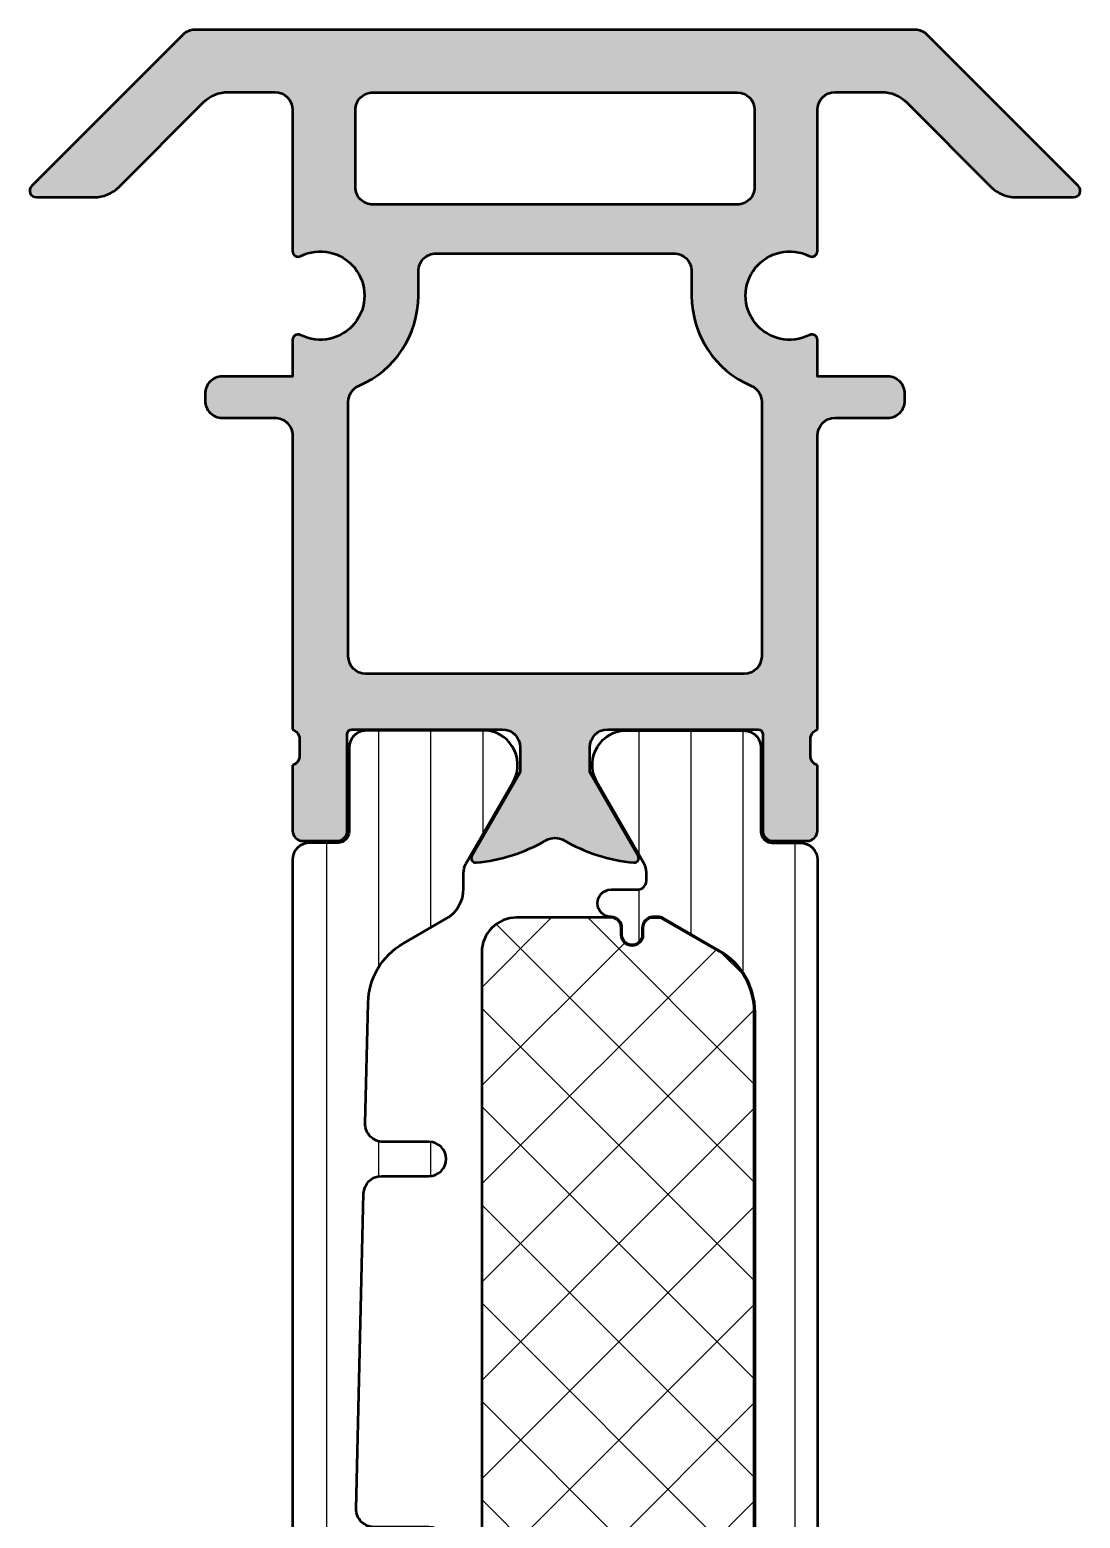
# Model space of a CAD drawing. Extents: x -7 to 23, y -75 to 95.
# Drawn here: x -6.99 to 22.99, y 52.49 to 94.99 of the extents above; entities that cross this region are included whole.
import ezdxf

# ---------------------------------------------------------------- set-up
doc = ezdxf.new("R2010")
doc.units = 0
for name, color, linetype, lineweight in [('0S-Alu contour', 7, 'Continuous', 50), ('0S-Alu hatch', 252, 'Continuous', 25), ('0S-Plastic contour', 254, 'Continuous', 50), ('0S-Plastic hatch', 253, 'Continuous', 25), ('0S-PT contour', 91, 'Continuous', 50), ('0S-PT hatch', 103, 'Continuous', 25)]:
    doc.layers.add(name, color=color, linetype=linetype, lineweight=lineweight)
pattern_1 = [(90, (0, 0), (-1.4859, 0), [])]

# ---------------------------------------------------------------- blocks, each defined once
blk = doc.blocks.new('346070__BF22D695_9EE8_45FF_923D_9C3B0B44C35D_')
at = {"layer": '0S-Alu hatch'}
h = blk.add_hatch(color=256, dxfattribs=at)
edge = h.paths.add_edge_path()
edge.add_line((-2.626375014997583, 94.84651192499963), (-6.938494865783763, 90.53439302789143))
edge.add_arc((-6.804144592214923, 90.40004272460938), 0.190000000000001, 134.9999936641691, 269.9999999999992)
edge.add_line((-6.804144592214925, 90.2100427246094), (-5.156187475068496, 90.21004272460938))
edge.add_arc((-5.15618747506849, 91.20004272460938), 0.990000000000009, 269.9999999999997, 314.9931089170281)
edge.add_line((-4.456235961512882, 90.49992282154192), (-2.041272433093844, 92.91430551440985))
edge.add_ellipse((-1.32718048492092, 92.20004177491673), major_axis=(-1.010000000000058, 0), ratio=1, start_angle=269.9986823612504, end_angle=314.99310891702777, ccw=False)
edge.add_line((-1.327157257815045, 93.2100417746497), (2.2048591197e-05, 93.21001125332862))
edge.add_ellipse((1.03201087707e-05, 92.70002157346572), major_axis=(-0.509989679997732, 0), ratio=1, start_angle=180, end_angle=269.99868234089917, ccw=False)
edge.add_line((0.5100000001065008, 92.70002157346748), (0.5100000000000057, 88.66774257405831))
edge.add_arc((0.665767883745405, 88.66584558126232), 0.1557794344199138, 179.3022675437157, 296.6131697495109)
edge.add_ellipse((1.299986954986545, 87.40006614684242), major_axis=(-1.259999999999997, 0), ratio=1, start_angle=63.386740839626384, end_angle=296.6131697495112, ccw=False)
edge.add_arc((0.6657700930816544, 86.13429605376079), 0.1557700930816396, 63.38674083962825, 180)
edge.add_line((0.5100000000000148, 86.13429605376079), (0.510000000000007, 85.09003566741943))
edge.add_line((0.510000000000007, 85.09003566741943), (-1.500000000000095, 85.09003566741943))
edge.add_arc((-1.5002473909118, 84.60028305958078), 0.4897526703214849, 89.97105793068152, 180.0283572323923)
edge.add_line((-1.99000000125014, 84.60004066773548), (-1.989999999999992, 84.40002346038862))
edge.add_arc((-1.500247392161329, 84.39977606947637), 0.4897526703214947, 179.9710579306107, 270.0283572335792)
edge.add_line((-1.500005000305953, 83.91002345913802), (1.03201098423e-05, 83.91002346049471))
edge.add_ellipse((1.03201101956e-05, 83.4000337804984), major_axis=(-0.5099896799963091, 0), ratio=1, start_angle=180, end_angle=270.0000000000397, ccw=False)
edge.add_line((0.5100000001065065, 83.40003378049873), (0.5100000000001006, 75.00737559752618))
edge.add_ellipse((0.4211635534569764, 74.73247845433258), major_axis=(-0.2888950563273991, 0), ratio=1, start_angle=178.8557447403815, end_angle=252.091113108642, ccw=False)
edge.add_line((0.7100010000000059, 74.72670930838912), (0.7100010000000112, 74.27331663564495))
edge.add_ellipse((0.4211329043568382, 74.26755538685711), major_axis=(-0.2889255417371552, 0), ratio=1, start_angle=107.9133206864841, end_angle=181.1425681414844, ccw=False)
edge.add_line((0.5100000000000116, 73.99263611146876), (0.5100000000000106, 72.12000104632568))
edge.add_arc((0.8000000000000193, 72.12000104632568), 0.2900000000000088, 180, 270)
edge.add_line((0.8000000000000193, 71.83000104632568), (1.779974319042788, 71.83000104632568))
edge.add_arc((1.779974319042788, 72.12000104632568), 0.2900000000000062, 270, 360)
edge.add_line((2.069974319042795, 72.12000104632568), (2.069974319042797, 74.87999904632568))
edge.add_ellipse((2.199974319042809, 74.87999904632568), major_axis=(-0.1300000000000119, 0), ratio=1, start_angle=270.0000000000033, end_angle=360, ccw=False)
edge.add_line((2.199974319042802, 75.00999904632569), (6.500000000000007, 75.00999904632569))
edge.add_ellipse((6.500000000000003, 74.49999904632568), major_axis=(-0.5100000000000052, 0), ratio=1, start_angle=180, end_angle=269.9999999999996, ccw=False)
edge.add_line((7.010000000000012, 74.49999904632568), (7.010000000000006, 73.79731955440138))
edge.add_line((7.010000000000006, 73.79731955440138), (5.627164796415495, 71.40217872329815))
edge.add_arc((5.738119784648314, 71.33811883097398), 0.1281197846483079, 149.9999999999933, 275.6225775507894)
edge.add_arc((5.26177675882622, 76.17660790817342), 4.989999999999937, 275.6225775507934, 299.8581976965986)
edge.add_ellipse((7.99997997283935, 71.40667675995262), major_axis=(-0.5099999999999617, 0), ratio=1, start_angle=240.1418023033996, end_angle=299.85819769660026, ccw=False)
edge.add_arc((10.7381831868525, 76.17660790817362), 4.990000000000121, 240.1418023034022, 264.3774224492067)
edge.add_arc((10.26184016103041, 71.33811883097397), 0.1281197846482762, 264.3774224492069, 390.0000000000058)
edge.add_line((10.3727951492632, 71.40217872329812), (8.989959945678715, 73.79731955440138))
edge.add_line((8.989959945678715, 73.79731955440138), (8.989959945678708, 74.49999904632568))
edge.add_ellipse((9.499959945678716, 74.49999904632568), major_axis=(-0.5100000000000087, 0), ratio=1, start_angle=270.0000000000004, end_angle=360, ccw=False)
edge.add_line((9.499959945678713, 75.00999904632569), (13.79998562663593, 75.00999904632569))
edge.add_ellipse((13.79998562663592, 74.87999904632568), major_axis=(-0.1300000000000097, 0), ratio=1, start_angle=180, end_angle=269.9999999999984, ccw=False)
edge.add_line((13.92998562663594, 74.87999904632566), (13.92998562663592, 72.12000104632571))
edge.add_arc((14.21998562663592, 72.12000104632571), 0.2899999999999974, 180, 270)
edge.add_line((14.21998562663592, 71.83000104632572), (15.19995994567871, 71.8300010463257))
edge.add_arc((15.19995994567871, 72.12000104632571), 0.2900000000000062, 270, 360)
edge.add_line((15.48995994567872, 72.12000104632571), (15.48995994567871, 73.9926361114688))
edge.add_ellipse((15.57882704132187, 74.26755538685715), major_axis=(-0.2889255417371592, 0), ratio=1, start_angle=-1.1425681415689155, end_angle=72.08667931351653, ccw=False)
edge.add_line((15.2899589456787, 74.27331663564541), (15.28995894567871, 74.72670930838852))
edge.add_ellipse((15.57879639222178, 74.73247845433256), major_axis=(-0.2888950563274623, 0), ratio=1, start_angle=-72.09111310863722, end_angle=1.1442552597338818, ccw=False)
edge.add_line((15.48995994567861, 75.00737559752622), (15.4899599455722, 83.4000337804986))
edge.add_ellipse((15.99994962556824, 83.40003378049869), major_axis=(-0.5099896799960338, 0), ratio=1, start_angle=270.00000000000716, end_angle=360, ccw=False)
edge.add_line((15.99994962556817, 83.91002346049473), (17.49995994565111, 83.91002346038819))
edge.add_arc((17.50020733659058, 84.39977606822679), 0.4897526703214278, 269.9710579274336, 360.0283572342431)
edge.add_line((17.98995994692885, 84.4000184600878), (17.98995994567871, 84.60003566741553))
edge.add_arc((17.50020733784001, 84.6002830583312), 0.489752670321533, 359.9710579302329, 450.0283572338818)
edge.add_line((17.49996494598204, 85.09003566866959), (15.48995994567871, 85.09003566741943))
edge.add_line((15.48995994567871, 85.09003566741943), (15.48995994567871, 86.13434283674155))
edge.add_arc((15.33423663557784, 86.13434283674155), 0.1557233101008713, 0, 116.6137069584541)
edge.add_ellipse((14.70003083851331, 87.40006614684242), major_axis=(-1.259999999999996, 0), ratio=1, start_angle=-116.61316974951092, end_angle=116.6137069584523, ccw=False)
edge.add_arc((15.33424990975447, 88.66584558126237), 0.1557794344199496, 243.3868302504874, 361.7103056146063)
edge.add_line((15.48995994567872, 88.67049497914482), (15.4899599455722, 92.70002157346723))
edge.add_ellipse((15.9999496255683, 92.70002157346734), major_axis=(-0.5099896799960941, 0), ratio=1, start_angle=270.00131765931764, end_angle=360, ccw=False)
edge.add_line((15.99993789708394, 93.21001125332857), (17.32711720313509, 93.2100417746497))
edge.add_ellipse((17.32714043060147, 92.20004177492108), major_axis=(-1.009999999995692, 0), ratio=1, start_angle=225.0068910828699, end_angle=270.0013176592006, ccw=False)
edge.add_line((18.04123237877259, 92.91430551440985), (20.4561959071916, 90.49992282154192))
edge.add_arc((21.15614742074721, 91.2000427246094), 0.9900000000000199, 225.0068910829723, 270.0000000000008)
edge.add_line((21.15614742074722, 90.2100427246094), (22.80410453789365, 90.21004272460938))
edge.add_arc((22.80410453789365, 90.40004272460938), 0.1899999999999977, 270.0000000000021, 405.0000063358274)
edge.add_line((22.93845481146249, 90.53439302789143), (18.62633496067627, 94.84651192499963))
edge.add_arc((18.27985267620927, 94.50002956390381), 0.4900000000000061, 45.00000633583307, 89.99999999999834)
edge.add_line((18.27985267620929, 94.99002956390382), (-2.27989273053059, 94.9900295639038))
edge.add_arc((-2.279892730530599, 94.50002956390381), 0.4899999999999949, 89.99999999999896, 134.9999936641658)
edge = h.paths.add_edge_path()
edge.add_ellipse((4.599986954986539, 88.10000511168614), major_axis=(-0.4999999999999966, 0), ratio=1, start_angle=269.3673577318503, end_angle=360, ccw=False)
edge.add_line((4.60550768808788, 88.59997463226318), (11.39451010540831, 88.59997463226318))
edge.add_ellipse((11.40003083851328, 88.10000511168614), major_axis=(-0.5000000000000373, 0), ratio=1, start_angle=180, end_angle=270.63264226856535, ccw=False)
edge.add_line((11.90003083851332, 88.10000511168614), (11.90003083851332, 87.40006614683993))
edge.add_arc((14.70003083855247, 87.4000661468399), 2.800000000039148, 180, 246.8073643830589)
edge.add_ellipse((13.4004124062633, 84.36675245873344), major_axis=(-0.4999999999608244, 0), ratio=1, start_angle=179.9966362892651, end_angle=246.80736438339568, ccw=False)
edge.add_line((13.90041240536247, 84.36672310481909), (13.8999857897989, 77.09996547399595))
edge.add_ellipse((13.39999611319174, 77.0999948273101), major_axis=(-0.4999896774687898, 0), ratio=1, start_angle=90.00000000056531, end_angle=179.9966362885066, ccw=False)
edge.add_line((13.39999611319667, 76.60000514984131), (2.599963832593539, 76.60000514973474))
edge.add_ellipse((2.599963832593539, 77.0999948273101), major_axis=(-0.4999896775753553, 0), ratio=1, start_angle=0.003363711493420851, end_angle=90.00000000000011, ccw=False)
edge.add_line((2.099974155879818, 77.09996547399594), (2.099547541771235, 84.36669832128715))
edge.add_ellipse((2.599547540908439, 84.36672767520731), major_axis=(-0.499999999998857, 0), ratio=1, start_angle=-66.80845702944998, end_angle=0.003363711493420851, ccw=False)
edge.add_arc((1.299986954985402, 87.4000661468447), 2.800000000001144, 293.1915429705496, 360)
edge.add_line((4.09998695498654, 87.40006614684467), (4.099986954986543, 88.10000511168614))
edge = h.paths.add_edge_path()
edge.add_ellipse((13.1999736979046, 92.70004188561823), major_axis=(-0.499969368677098, 0), ratio=1, start_angle=180.000794781643, end_angle=270, ccw=False)
edge.add_line((13.6999430665336, 92.70004882097103), (13.69997358322143, 90.49999999998533))
edge.add_ellipse((13.20020311082541, 90.499770472396), major_axis=(-0.499770525103128, 0), ratio=1, start_angle=89.97368599480791, end_angle=180.0263140020329, ccw=False)
edge.add_line((13.19997358320851, 90), (2.799986362460407, 90))
edge.add_ellipse((2.799756834853293, 90.499770472396), major_axis=(-0.4997705251031239, 0), ratio=1, start_angle=-0.02631400361190117, end_angle=90.02631400407012, ccw=False)
edge.add_line((2.299986362457282, 90.4999999999991), (2.300016880035407, 92.70001125335693))
edge.add_ellipse((2.79998624777411, 92.70004188561823), major_axis=(-0.4999693686770996, 0), ratio=1, start_angle=-89.99999999483049, end_angle=0.0035104136661061602, ccw=False)
edge.add_line((2.799986247729, 93.20001125429532), (13.1999736979046, 93.20001125429532))
at = {"layer": '0S-Alu contour', "color": 7}
for points in [[(-2.626375014997583, 94.84651192499963), (-6.938494865783763, 90.53439302789143)], [(18.27985267620929, 94.99002956390382), (-2.27989273053059, 94.9900295639038)], [(22.93845481146249, 90.53439302789143), (18.62633496067627, 94.84651192499963)], [(-1.327157257815045, 93.2100417746497), (2.2048591197e-05, 93.21001125332862)], [(2.799986247729, 93.20001125429532), (13.1999736979046, 93.20001125429532)], [(15.99993789708394, 93.21001125332857), (17.32711720313509, 93.2100417746497)], [(-4.456235961512882, 90.49992282154192), (-2.041272433093844, 92.91430551440985)], [(0.5100000001065008, 92.70002157346748), (0.5100000000000057, 88.66774257405831)], [(2.299986362457282, 90.4999999999991), (2.300016880035407, 92.70001125335693)], [(13.6999430665336, 92.70004882097103), (13.69997358322143, 90.49999999998533)], [(15.48995994567872, 88.67049497914482), (15.4899599455722, 92.70002157346723)], [(18.04123237877259, 92.91430551440985), (20.4561959071916, 90.49992282154192)], [(-6.804144592214925, 90.2100427246094), (-5.156187475068496, 90.21004272460938)], [(21.15614742074722, 90.2100427246094), (22.80410453789365, 90.21004272460938)], [(13.19997358320851, 90), (2.799986362460406, 90)], [(4.60550768808788, 88.59997463226318), (11.39451010540831, 88.59997463226318)], [(4.09998695498654, 87.40006614684467), (4.099986954986543, 88.10000511168614)], [(11.90003083851332, 88.10000511168614), (11.90003083851332, 87.40006614683993)], [(0.5100000000000148, 86.13429605376079), (0.510000000000007, 85.09003566741943), (-1.500000000000095, 85.09003566741943)], [(17.49996494598204, 85.09003566866959), (15.48995994567871, 85.09003566741943), (15.48995994567871, 86.13434283674155)], [(-1.99000000125014, 84.60004066773548), (-1.989999999999992, 84.40002346038862)], [(17.98995994692885, 84.4000184600878), (17.98995994567871, 84.60003566741553)], [(2.099974155879818, 77.09996547399594), (2.099547541771235, 84.36669832128715)], [(13.90041240536247, 84.36672310481909), (13.8999857897989, 77.09996547399595)], [(-1.500005000305953, 83.91002345913802), (1.03201098423e-05, 83.91002346049471)], [(15.99994962556817, 83.91002346049473), (17.49995994565111, 83.91002346038819)], [(0.5100000001065065, 83.40003378049873), (0.5100000000001006, 75.00737559752618)], [(15.48995994567861, 75.00737559752622), (15.4899599455722, 83.4000337804986)], [(13.39999611319667, 76.60000514984131), (2.599963832593539, 76.60000514973474)], [(2.069974319042795, 72.12000104632568), (2.069974319042797, 74.87999904632568)], [(2.199974319042802, 75.00999904632569), (6.500000000000007, 75.00999904632569)], [(9.499959945678713, 75.00999904632569), (13.79998562663593, 75.00999904632569)], [(13.92998562663594, 74.87999904632566), (13.92998562663592, 72.12000104632571)], [(0.7100010000000059, 74.72670930838912), (0.7100010000000112, 74.27331663564495)], [(7.010000000000012, 74.49999904632568), (7.010000000000006, 73.79731955440138), (5.627164796415495, 71.40217872329815)], [(10.3727951492632, 71.40217872329812), (8.989959945678715, 73.79731955440138), (8.989959945678708, 74.49999904632568)], [(15.2899589456787, 74.27331663564541), (15.28995894567871, 74.72670930838852)], [(0.5100000000000116, 73.99263611146876), (0.5100000000000106, 72.12000104632568)], [(15.48995994567872, 72.12000104632571), (15.48995994567871, 73.9926361114688)], [(0.8000000000000193, 71.83000104632568), (1.779974319042788, 71.83000104632568)], [(14.21998562663592, 71.83000104632572), (15.19995994567871, 71.8300010463257)]]:
    blk.add_lwpolyline(points, dxfattribs=at)
for centre, radius, start, end in [((-2.279892730530599, 94.50002956390381), 0.4899999999999949, 89.99999999999896, 134.9999936641658), ((18.27985267620927, 94.50002956390381), 0.4900000000000061, 45.00000633583307, 89.99999999999834), ((-6.804144592214923, 90.40004272460938), 0.190000000000001, 134.9999936641691, 269.9999999999992), ((22.80410453789365, 90.40004272460938), 0.1899999999999977, 270.0000000000021, 45.00000633582745), ((-5.15618747506849, 91.20004272460938), 0.990000000000009, 269.9999999999997, 314.9931089170281), ((21.15614742074721, 91.2000427246094), 0.9900000000000199, 225.0068910829723, 270.0000000000008), ((0.665767883745405, 88.66584558126232), 0.1557794344199138, 179.3022675437157, 296.6131697495109), ((15.33424990975447, 88.66584558126237), 0.1557794344199496, 243.3868302504874, 1.710305614606304), ((1.299986954985402, 87.4000661468447), 2.800000000001144, 293.1915429705496, 0), ((14.70003083855247, 87.4000661468399), 2.800000000039148, 180, 246.8073643830589), ((0.6657700930816544, 86.13429605376079), 0.1557700930816396, 63.38674083962825, 180), ((15.33423663557784, 86.13434283674155), 0.1557233101008713, 0, 116.6137069584541), ((-1.5002473909118, 84.60028305958078), 0.4897526703214849, 89.97105793068152, 180.0283572323923), ((17.50020733784001, 84.6002830583312), 0.489752670321533, 359.9710579302329, 90.02835723388193), ((-1.500247392161329, 84.39977606947637), 0.4897526703214947, 179.9710579306107, 270.0283572335792), ((17.50020733659058, 84.39977606822679), 0.4897526703214278, 269.9710579274336, 0.0283572342431237), ((0.8000000000000193, 72.12000104632568), 0.2900000000000088, 180, 270), ((1.779974319042788, 72.12000104632568), 0.2900000000000062, 270, 0), ((5.26177675882622, 76.17660790817342), 4.989999999999937, 275.6225775507934, 299.8581976965986), ((10.7381831868525, 76.17660790817362), 4.990000000000121, 240.1418023034022, 264.3774224492067), ((14.21998562663592, 72.12000104632571), 0.2899999999999974, 180, 270), ((15.19995994567871, 72.12000104632571), 0.2900000000000062, 270, 0), ((5.738119784648314, 71.33811883097398), 0.1281197846483079, 149.9999999999933, 275.6225775507894), ((10.26184016103041, 71.33811883097397), 0.1281197846482762, 264.3774224492069, 30.00000000000574)]:
    blk.add_arc(centre, radius, start, end, dxfattribs=at)
at = {"layer": '0S-Alu contour', "color": 7, "extrusion": (0, 0, -1)}
for centre, radius, start, end in [((1.32718048492092, 92.20004177491673), 1.010000000000058, 45.00689108297221, 90.00131763874957), ((-1.03201087707e-05, 92.70002157346572), 0.509989679997732, 90.00131765910085, 180), ((-2.79998624777411, 92.70004188561823), 0.4999693686770997, 359.9964895863339, 89.99999999483049), ((-13.1999736979046, 92.70004188561823), 0.499969368677098, 90, 179.999205218357), ((-15.9999496255683, 92.70002157346734), 0.5099896799960942, 0, 89.99868234068236), ((-17.32714043060147, 92.20004177492108), 1.009999999995692, 89.9986823407994, 134.9931089171301), ((-2.799756834853293, 90.499770472396), 0.4997705251031239, 269.9736859959299, 0.0263140036118121), ((-13.20020311082541, 90.499770472396), 0.499770525103128, 179.9736859979671, 270.0263140051921), ((-1.299986954986545, 87.40006614684242), 1.259999999999997, 63.38683025048879, 296.6132591603736), ((-4.599986954986539, 88.10000511168614), 0.4999999999999966, 0, 90.6326422681497), ((-11.40003083851328, 88.10000511168614), 0.5000000000000373, 89.36735773143467, 180), ((-14.70003083851331, 87.40006614684242), 1.259999999999996, 243.3862930415477, 116.6131697495109), ((-2.599547540908439, 84.36672767520731), 0.499999999998857, 359.9966362885066, 66.80845702945005), ((-13.4004124062633, 84.36675245873344), 0.4999999999608244, 113.1926356166043, 180.0033637107349), ((-1.03201101956e-05, 83.4000337804984), 0.5099896799963091, 89.99999999996031, 180), ((-15.99994962556824, 83.40003378049869), 0.5099896799960338, 0, 89.99999999999282), ((-2.599963832593539, 77.0999948273101), 0.4999896775753553, 269.9999999999999, 359.9966362885066), ((-13.39999611319174, 77.0999948273101), 0.4999896774687898, 180.0033637114934, 269.9999999994347), ((-0.4211635534569764, 74.73247845433258), 0.2888950563273991, 107.908886891358, 181.1442552596186), ((-2.199974319042809, 74.87999904632568), 0.1300000000000119, 0, 89.99999999999667), ((-6.500000000000003, 74.49999904632568), 0.5100000000000052, 90.0000000000004, 180), ((-9.499959945678716, 74.49999904632568), 0.5100000000000087, 0, 89.9999999999996), ((-13.79998562663592, 74.87999904632568), 0.1300000000000097, 90.00000000000156, 180), ((-15.57879639222178, 74.73247845433256), 0.2888950563274623, 358.8557447402661, 72.0911131086373), ((-0.4211329043568382, 74.26755538685711), 0.2889255417371552, 178.8574318585156, 252.0866793135159), ((-15.57882704132187, 74.26755538685715), 0.2889255417371592, 287.9133206864835, 1.142568141568927), ((-7.99997997283935, 71.40667675995262), 0.5099999999999617, 60.14180230339975, 119.8581976966004)]:
    blk.add_arc(centre, radius, start, end, dxfattribs=at)
blk = doc.blocks.new('245307__556D941A_0199_47F5_95B8_8AF76BC48783___31E0E430_4024_4556_BC06_C6A99058EF04_')
at = {"layer": '0S-Plastic hatch'}
h = blk.add_hatch(dxfattribs=at)
h.set_pattern_fill('ANSI31', color=256, scale=0.4680000000000001, angle=45, style=0)
h.set_pattern_definition(pattern_1)
edge = h.paths.add_edge_path()
edge.add_line((0.51002892391066, 71.29001825878905), (0.5100289239104697, 21.21001225878917))
edge.add_arc((1.000028923910572, 21.21001225878916), 0.4900000000001015, 180, 270.0000000000002)
edge.add_line((1.000028923910574, 20.72001225878906), (1.810362936153108, 20.72001225878906))
edge.add_ellipse((1.81036223895966, 20.41001156169282), major_axis=(-0.3100006970970301, 0), ratio=1, start_angle=179.99987114239, end_angle=269.9998711414444, ccw=False)
edge.add_line((2.120362936055907, 20.41001086449921), (2.120028306846748, 18.01001382305978))
edge.add_arc((2.610024284285493, 18.01001123622766), 0.4899959774455703, 179.9996975194316, 269.9999999999988)
edge.add_line((2.610024284285482, 17.52001525878209), (6.085851420094776, 17.52001525878906))
edge.add_arc((5.944257773018701, 18.49983333351191), 0.9899960709244705, 278.2228963588979, 392.7407569883866)
edge.add_line((6.776969477999544, 19.03526160773152), (5.458333314716784, 21.3192067522931))
edge.add_ellipse((5.900006285781739, 21.57420672607863), major_axis=(-0.5099999999999665, 0), ratio=1, start_angle=-0.5398516222250009, end_angle=29.999996599344627, ccw=False)
edge.add_line((5.390028923910447, 21.57901197100101), (5.390028923910437, 22.03151071641176))
edge.add_arc((4.400028923910471, 22.03151071641175), 0.9899999999999655, 0, 60.0000000000015)
edge.add_line((4.895028923910431, 22.88887586615833), (3.66817561018452, 23.59719995709412))
edge.add_ellipse((4.67317561018457, 25.33791101870105), major_axis=(-2.010000000000199, 0), ratio=1, start_angle=1.3413950657791816, end_angle=60.00000000000159, ccw=False)
edge.add_line((2.663726436105069, 25.29085767884071), (2.583006229852827, 28.73807635166037))
edge.add_ellipse((3.092866468052049, 28.75001525878912), major_axis=(-0.5099999999999966, 0), ratio=1, start_angle=-90.0000000000004, end_angle=1.3413950657791816, ccw=False)
edge.add_line((3.092866468052053, 29.26001525878911), (4.400028923910621, 29.26001525878911))
edge.add_arc((4.400028923910621, 29.75001525878911), 0.4899999999999985, 270, 450)
edge.add_line((4.400028923910621, 30.24001525878911), (3.046034390418752, 30.24001525878911))
edge.add_ellipse((3.046034390418749, 30.75001525878911), major_axis=(-0.5100000000000016, 0), ratio=1, start_angle=1.3413950657781015, end_angle=90.00000000000028, ccw=False)
edge.add_line((2.536174152219522, 30.73807635166038), (2.325429802869635, 39.73807635166041))
edge.add_ellipse((2.835290041068823, 39.75001525878914), major_axis=(-0.5099999999999612, 0), ratio=1, start_angle=-89.9999999999988, end_angle=1.3413950657778742, ccw=False)
edge.add_line((2.835290041068812, 40.2600152587891), (4.400028923910626, 40.26001525878912))
edge.add_arc((4.400028923910623, 40.75001525878912), 0.4899999999999949, 270.0000000000003, 450.0000000000002)
edge.add_line((4.40002892391062, 41.24001525878911), (2.80002892391057, 41.24001525878911))
edge.add_ellipse((2.800028923910572, 41.75001525878911), major_axis=(-0.5100000000000052, 0), ratio=1, start_angle=0, end_angle=89.99999999999977, ccw=False)
edge.add_line((2.290028923910564, 41.75001525878911), (2.290028923910565, 50.75001525878912))
edge.add_ellipse((2.800028923910557, 50.75001525878913), major_axis=(-0.5099999999999918, 0), ratio=1, start_angle=269.9999999999991, end_angle=360, ccw=False)
edge.add_line((2.800028923910565, 51.26001525878912), (4.400028923910616, 51.26001525878912))
edge.add_arc((4.400028923910614, 51.75001525878911), 0.490000000000002, 270.0000000000002, 450.0000000000002)
edge.add_line((4.400028923910612, 52.24001525878912), (2.835290041068869, 52.24001525878909))
edge.add_ellipse((2.835290041068866, 52.75001525878909), major_axis=(-0.5100000000000052, 0), ratio=1, start_angle=-1.34139506577759, end_angle=90.00000000000028, ccw=False)
edge.add_line((2.325429802869634, 52.76195416591782), (2.53617415221952, 61.76195416591785))
edge.add_ellipse((3.046034390418753, 61.75001525878911), major_axis=(-0.5100000000000077, 0), ratio=1, start_angle=270.00000000000085, end_angle=358.6586049342208, ccw=False)
edge.add_line((3.046034390418746, 62.26001525878912), (4.400028923910623, 62.26001525878912))
edge.add_arc((4.400028923910624, 62.75001525878912), 0.490000000000002, 269.9999999999999, 449.9999999999999)
edge.add_line((4.400028923910625, 63.24001525878912), (3.09286646805205, 63.24001525878912))
edge.add_ellipse((3.092866468052049, 63.75001525878911), major_axis=(-0.5099999999999909, 0), ratio=1, start_angle=-1.3413950657803184, end_angle=90.00000000000011, ccw=False)
edge.add_line((2.583006229852829, 63.76195416591786), (2.663726436105073, 67.20917283873752))
edge.add_ellipse((4.673175610184371, 67.16211949887719), major_axis=(-2.009999999999995, 0), ratio=1, start_angle=299.9999999999994, end_angle=358.65860493422105, ccw=False)
edge.add_line((3.668175610184389, 68.90283056048392), (4.895028923910444, 69.61115465141982))
edge.add_arc((4.400028923910451, 70.46851980116642), 0.99, 299.9999999999994, 360)
edge.add_line((5.390028923910452, 70.46851980116648), (5.390028923910425, 70.92101854657646))
edge.add_ellipse((5.900006285781918, 70.92582379149941), major_axis=(-0.5100000000001736, 0), ratio=1, start_angle=-29.99999659934599, end_angle=0.5398516222883813, ccw=False)
edge.add_line((5.458333314716789, 71.18082376528506), (6.776969477999399, 73.46476890984637))
edge.add_arc((5.94425777301872, 74.00019718406621), 0.989996070924477, 327.2592430115971, 441.777103641099)
edge.add_line((6.085851420094846, 74.98001525878905), (2.610024284285506, 74.98001525879603))
edge.add_arc((2.610024284276127, 74.49001928135982), 0.4899959774362089, 89.99999999890323, 180.0079887600601)
edge.add_line((2.120028311602868, 74.4899509611393), (2.120362933139828, 72.0900614817698))
edge.add_ellipse((1.810362936153117, 72.09001825878903), major_axis=(-0.3099999999999789, 0), ratio=1, start_angle=90.00000000000028, end_angle=180.0079886915353, ccw=False)
edge.add_line((1.810362936153119, 71.78001825878906), (1.000028923910648, 71.78001825878904))
edge.add_arc((1.000028923910657, 71.29001825878905), 0.4899999999999949, 90.00000000000104, 180)
at = {"layer": '0S-Plastic contour', "color": 7}
for points in [[(6.085851420094846, 74.98001525878905), (2.610024284285506, 74.98001525879603)], [(2.120028311602868, 74.4899509611393), (2.120362933139828, 72.0900614817698)], [(5.458333314716789, 71.18082376528506), (6.776969477999399, 73.46476890984637)], [(1.810362936153119, 71.78001825878906), (1.000028923910648, 71.78001825878904)], [(0.51002892391066, 71.29001825878905), (0.5100289239104697, 21.21001225878917)], [(5.390028923910452, 70.46851980116648), (5.390028923910425, 70.92101854657646)], [(3.668175610184389, 68.90283056048392), (4.895028923910444, 69.61115465141982)], [(2.583006229852829, 63.76195416591786), (2.663726436105073, 67.20917283873752)], [(4.400028923910625, 63.24001525878912), (3.09286646805205, 63.24001525878912)], [(3.046034390418746, 62.26001525878912), (4.400028923910623, 62.26001525878912)], [(2.325429802869634, 52.76195416591782), (2.53617415221952, 61.76195416591785)], [(4.400028923910612, 52.24001525878912), (2.835290041068869, 52.24001525878909)], [(2.800028923910565, 51.26001525878912), (4.400028923910616, 51.26001525878912)], [(2.290028923910564, 41.75001525878911), (2.290028923910565, 50.75001525878912)], [(4.40002892391062, 41.24001525878911), (2.80002892391057, 41.24001525878911)], [(2.835290041068812, 40.2600152587891), (4.400028923910626, 40.26001525878912)], [(2.536174152219522, 30.73807635166038), (2.325429802869635, 39.73807635166041)], [(4.400028923910621, 30.24001525878911), (3.046034390418752, 30.24001525878911)], [(3.092866468052053, 29.26001525878911), (4.400028923910621, 29.26001525878911)], [(2.663726436105069, 25.29085767884071), (2.583006229852827, 28.73807635166037)], [(4.895028923910431, 22.88887586615833), (3.66817561018452, 23.59719995709412)], [(5.390028923910447, 21.57901197100101), (5.390028923910437, 22.03151071641176)], [(6.776969477999544, 19.03526160773152), (5.458333314716784, 21.3192067522931)], [(1.000028923910574, 20.72001225878906), (1.810362936153108, 20.72001225878906)], [(2.120362936055907, 20.41001086449921), (2.120028306846748, 18.01001382305978)], [(2.610024284285482, 17.52001525878209), (6.085851420094776, 17.52001525878906)]]:
    blk.add_lwpolyline(points, dxfattribs=at)
for centre, radius, start, end in [((2.610024284276127, 74.49001928135982), 0.4899959774362089, 89.99999999890323, 180.0079887600601), ((5.94425777301872, 74.00019718406621), 0.989996070924477, 327.2592430115971, 81.77710364109909), ((1.000028923910657, 71.29001825878905), 0.4899999999999949, 90.00000000000104, 180), ((4.400028923910451, 70.46851980116642), 0.99, 299.9999999999994, 0), ((4.400028923910624, 62.75001525878912), 0.490000000000002, 269.9999999999999, 89.99999999999991), ((4.400028923910614, 51.75001525878911), 0.490000000000002, 270.0000000000002, 90.00000000000021), ((4.400028923910623, 40.75001525878912), 0.4899999999999949, 270.0000000000003, 90.00000000000031), ((4.400028923910621, 29.75001525878911), 0.4899999999999985, 270, 90), ((4.400028923910471, 22.03151071641175), 0.9899999999999655, 0, 60.0000000000015), ((1.000028923910572, 21.21001225878916), 0.4900000000001015, 180, 270.0000000000002), ((5.944257773018701, 18.49983333351191), 0.9899960709244705, 278.2228963588979, 32.74075698838659), ((2.610024284285493, 18.01001123622766), 0.4899959774455703, 179.9996975194316, 269.9999999999988)]:
    blk.add_arc(centre, radius, start, end, dxfattribs=at)
at = {"layer": '0S-Plastic contour', "color": 7, "extrusion": (0, 0, -1)}
for centre, radius, start, end in [((-1.810362936153117, 72.09001825878903), 0.309999999999979, 179.9920113084647, 269.9999999999997), ((-5.900006285781918, 70.92582379149941), 0.5100000000001736, 359.4601483777116, 29.999996599346), ((-4.673175610184371, 67.16211949887719), 2.009999999999995, 1.341395065778929, 60.00000000000064), ((-3.092866468052049, 63.75001525878911), 0.5099999999999909, 269.9999999999999, 1.341395065780287), ((-3.046034390418753, 61.75001525878911), 0.5100000000000077, 1.341395065779201, 89.99999999999916), ((-2.835290041068866, 52.75001525878909), 0.5100000000000052, 269.9999999999997, 1.34139506577757), ((-2.800028923910557, 50.75001525878913), 0.5099999999999918, 0, 90.0000000000009), ((-2.800028923910572, 41.75001525878911), 0.5100000000000052, 270.0000000000002, 0), ((-2.835290041068823, 39.75001525878914), 0.5099999999999612, 358.6586049342221, 89.99999999999883), ((-3.046034390418749, 30.75001525878911), 0.5100000000000016, 269.9999999999997, 358.6586049342219), ((-3.092866468052049, 28.75001525878912), 0.5099999999999966, 358.6586049342208, 90.0000000000004), ((-4.67317561018457, 25.33791101870105), 2.010000000000199, 299.9999999999984, 358.6586049342208), ((-5.900006285781739, 21.57420672607863), 0.5099999999999665, 330.0000034006554, 0.5398516222249916), ((-1.81036223895966, 20.41001156169282), 0.3100006970970301, 90.00012885855566, 180.0001288576101)]:
    blk.add_arc(centre, radius, start, end, dxfattribs=at)
blk = doc.blocks.new('245307__257E6DD6_6E95_4658_8C74_2B9E7260D93A___5C8C836A_0E1C_481F_BCA5_81E54EA8E3B2_')
at = {"layer": '0S-Plastic hatch'}
h = blk.add_hatch(dxfattribs=at)
h.set_pattern_fill('ANSI31', color=256, scale=0.4680000000000001, angle=45, style=0)
h.set_pattern_definition(pattern_1)
edge = h.paths.add_edge_path()
edge.add_line((15.48999999999998, 71.29002093770544), (15.49000000000002, 21.2100095798727))
edge.add_ellipse((15.00000267890919, 21.21000957987271), major_axis=(-0.4899973210908221, 0), ratio=1, start_angle=90.0000000000004, end_angle=180, ccw=False)
edge.add_line((15.0000026789092, 20.72001225878189), (14.18966866666675, 20.72001225878906))
edge.add_arc((14.18966866666671, 20.41001225878901), 0.3100000000000449, 89.99999999999181, 180)
edge.add_line((13.87966866666667, 20.41001225878169), (13.88000061715934, 18.01001249271294))
edge.add_ellipse((13.39000530483676, 18.01001057110798), major_axis=(-0.4899953123263469, 0), ratio=1, start_angle=89.99992221594528, end_angle=180.0002246966147, ccw=False)
edge.add_line((13.39000463962507, 17.52001525878209), (9.914177503815795, 17.52001525878906))
edge.add_ellipse((10.05577115089187, 18.49983333351191), major_axis=(-0.9899960709244746, 0), ratio=1, start_angle=-32.740756988385726, end_angle=81.77710364110192, ccw=False)
edge.add_line((9.223059445911021, 19.03526160773151), (10.54169560553939, 21.31920674596349))
edge.add_arc((10.10002263447441, 21.57420671974904), 0.5100000000000016, 330.0000034006553, 360.0057438232341)
edge.add_line((10.61002263191171, 21.57425784654911), (10.60999999868414, 21.80004132335912))
edge.add_arc((10.34999999994531, 21.80001525874375), 0.2600000000452986, 0.0057438170791521, 89.99999999386789)
edge.add_line((10.34999999997313, 22.06001525878905), (9.59959336060901, 22.06001525878908))
edge.add_ellipse((9.599593360609031, 22.44927433190583), major_axis=(-0.3892590731167508, 0), ratio=1, start_angle=-90.00000000000313, end_angle=89.99999999999687, ccw=False)
edge.add_arc((9.599593360609079, 23.15001525878911), 0.3114818537665265, 269.9999999999954, 360)
edge.add_line((9.911075214375606, 23.15001525878911), (9.911075214375604, 23.35058605407529))
edge.add_ellipse((10.20050441908936, 23.35058605407529), major_axis=(-0.2894292047137625, 0), ratio=1, start_angle=180, end_angle=360, ccw=False)
edge.add_line((10.48993362380313, 23.35058605407529), (10.48993362380313, 23.15001525878903))
edge.add_arc((10.79993362380307, 23.15001525878903), 0.3099999999999454, 180, 266.6615612799579)
edge.add_line((10.78188115084546, 22.84054133707658), (10.96501280946023, 22.84054133707653))
edge.add_arc((10.9650128094603, 23.05054133707653), 0.210000000000008, 269.9999999999826, 299.9999999999999)
edge.add_line((11.0700128094603, 22.8686760022818), (12.70499999999998, 23.81263629686142))
edge.add_arc((11.70000000000005, 25.55334735846813), 2.009999999999962, 299.9999999999985, 360)
edge.add_line((13.71000000000001, 25.55334735846813), (13.71000000000001, 66.94668315915719))
edge.add_arc((11.70000000000012, 66.94668315915719), 2.009999999999891, 0, 59.99999999999634)
edge.add_line((12.70500000000017, 68.68739422076375), (11.07001280946061, 69.63135451534347))
edge.add_arc((10.96501280946051, 69.44948918054862), 0.2100000000001642, 59.99999999999438, 90.00000000001309)
edge.add_line((10.96501280946047, 69.65948918054879), (10.78188115084576, 69.65948918054875))
edge.add_arc((10.79993362380309, 69.35001525883627), 0.3099999999999502, 93.3384387199884, 180)
edge.add_line((10.48993362380314, 69.35001525883625), (10.48993362380312, 69.14944446355005))
edge.add_ellipse((10.20050441908936, 69.14944446355004), major_axis=(-0.2894292047137608, 0), ratio=1, start_angle=0, end_angle=180, ccw=False)
edge.add_line((9.911075214375602, 69.14944446355003), (9.911075214375593, 69.35001525883615))
edge.add_arc((9.59959336060902, 69.35001525883615), 0.3114818537665744, 0, 90.00000000000067)
edge.add_ellipse((9.599593360609003, 70.05075618571948), major_axis=(-0.3892590731167473, 0), ratio=1, start_angle=-89.99999999999778, end_angle=90.0000000000021, ccw=False)
edge.add_line((9.599593360608988, 70.44001525883623), (10.34999999997314, 70.44001525883628))
edge.add_arc((10.34999999997312, 70.70001525885377), 0.2600000000174845, 270.0000000000035, 359.9942561768293)
edge.add_line((10.60999999868413, 70.6999891942106), (10.61002263191171, 70.92577267108467))
edge.add_arc((10.10002263457824, 70.9258237978569), 0.5099999998961556, 359.9942561798751, 389.9999966024704)
edge.add_line((10.54169560553939, 71.18082377161463), (9.223059445911034, 73.4647689098466))
edge.add_ellipse((10.05577115089188, 74.00019718406621), major_axis=(-0.9899960709244806, 0), ratio=1, start_angle=-81.77710364110169, end_angle=32.74075698838652, ccw=False)
edge.add_line((9.914177503815804, 74.98001525878907), (13.39000463962508, 74.98001525879602))
edge.add_ellipse((13.39000463962507, 74.49001928135043), major_axis=(-0.489995977445588, 0), ratio=1, start_angle=179.9920751942274, end_angle=269.99999999999875, ccw=False)
edge.add_line((13.88000061238366, 74.48995150806986), (13.87966866963188, 72.09006113577422))
edge.add_arc((14.18966866668186, 72.09001825880425), 0.310000000015195, 179.9920752599478, 269.9999999976975)
edge.add_line((14.1896686666694, 71.78001825878906), (15.00000267890929, 71.78001825879623))
edge.add_ellipse((15.00000267890923, 71.29002093770548), major_axis=(-0.4899973210907546, 0), ratio=1, start_angle=180, end_angle=269.9999999999927, ccw=False)
at = {"layer": '0S-Plastic contour', "color": 7}
for points in [[(9.914177503815804, 74.98001525878907), (13.39000463962508, 74.98001525879602)], [(13.88000061238366, 74.48995150806986), (13.87966866963188, 72.09006113577422)], [(10.54169560553939, 71.18082377161463), (9.223059445911034, 73.4647689098466)], [(14.1896686666694, 71.78001825878906), (15.00000267890929, 71.78001825879623)], [(15.48999999999998, 71.29002093770544), (15.49000000000002, 21.2100095798727)], [(10.60999999868413, 70.6999891942106), (10.61002263191171, 70.92577267108467)], [(9.599593360608988, 70.44001525883623), (10.34999999997314, 70.44001525883628)], [(9.911075214375602, 69.14944446355003), (9.911075214375593, 69.35001525883615)], [(10.48993362380314, 69.35001525883625), (10.48993362380312, 69.14944446355005)], [(10.96501280946047, 69.65948918054879), (10.78188115084576, 69.65948918054875)], [(12.70500000000017, 68.68739422076375), (11.07001280946061, 69.63135451534347)], [(13.71000000000001, 25.55334735846813), (13.71000000000001, 66.94668315915719)], [(11.0700128094603, 22.8686760022818), (12.70499999999998, 23.81263629686142)], [(9.911075214375606, 23.15001525878911), (9.911075214375604, 23.35058605407529)], [(10.48993362380313, 23.35058605407529), (10.48993362380313, 23.15001525878903)], [(10.78188115084546, 22.84054133707658), (10.96501280946023, 22.84054133707653)], [(10.34999999997313, 22.06001525878905), (9.59959336060901, 22.06001525878908)], [(10.61002263191171, 21.57425784654911), (10.60999999868414, 21.80004132335912)], [(9.223059445911021, 19.03526160773151), (10.54169560553939, 21.31920674596349)], [(13.87966866666667, 20.41001225878169), (13.88000061715934, 18.01001249271294)], [(15.0000026789092, 20.72001225878189), (14.18966866666675, 20.72001225878906)], [(13.39000463962507, 17.52001525878209), (9.914177503815795, 17.52001525878906)]]:
    blk.add_lwpolyline(points, dxfattribs=at)
at = {"layer": '0S-Plastic contour', "color": 7, "extrusion": (0, 0, -1)}
for centre, radius, start, end in [((-10.05577115089188, 74.00019718406621), 0.9899960709244808, 327.2592430116135, 81.77710364110175), ((-13.39000463962507, 74.49001928135043), 0.489995977445588, 90.00000000000124, 180.0079248057727), ((-15.00000267890923, 71.29002093770548), 0.4899973210907547, 90.00000000000728, 180), ((-9.599593360609003, 70.05075618571948), 0.3892590731167473, 269.9999999999979, 89.99999999999793), ((-10.20050441908936, 69.14944446355004), 0.2894292047137608, 180, 0), ((-10.20050441908936, 23.35058605407529), 0.2894292047137625, 0, 180), ((-9.599593360609031, 22.44927433190583), 0.3892590731167509, 270.0000000000031, 90.00000000000314), ((-15.00000267890919, 21.21000957987271), 0.4899973210908222, 180, 269.9999999999996), ((-10.05577115089187, 18.49983333351191), 0.9899960709244746, 278.2228963588981, 32.74075698838571), ((-13.39000530483676, 18.01001057110798), 0.4899953123263469, 179.9997753033853, 270.0000777840548)]:
    blk.add_arc(centre, radius, start, end, dxfattribs=at)
at = {"layer": '0S-Plastic contour', "color": 7}
for centre, radius, start, end in [((14.18966866668186, 72.09001825880425), 0.310000000015195, 179.9920752599478, 269.9999999976975), ((10.10002263457824, 70.9258237978569), 0.5099999998961556, 359.9942561798751, 29.99999660247033), ((10.34999999997312, 70.70001525885377), 0.2600000000174845, 270.0000000000035, 359.9942561768293), ((9.59959336060902, 69.35001525883615), 0.3114818537665744, 0, 90.00000000000067), ((10.79993362380309, 69.35001525883627), 0.3099999999999502, 93.3384387199884, 180), ((10.96501280946051, 69.44948918054862), 0.2100000000001642, 59.99999999999438, 90.00000000001309), ((11.70000000000012, 66.94668315915719), 2.009999999999891, 0, 59.99999999999634), ((11.70000000000005, 25.55334735846813), 2.009999999999962, 299.9999999999985, 0), ((9.599593360609079, 23.15001525878911), 0.3114818537665265, 269.9999999999954, 0), ((10.79993362380307, 23.15001525878903), 0.3099999999999454, 180, 266.6615612799579), ((10.9650128094603, 23.05054133707653), 0.210000000000008, 269.9999999999826, 299.9999999999999), ((10.34999999994531, 21.80001525874375), 0.2600000000452986, 0.0057438170791521, 89.99999999386789), ((10.10002263447441, 21.57420671974904), 0.5100000000000016, 330.0000034006553, 0.0057438232341285), ((14.18966866666671, 20.41001225878901), 0.3100000000000449, 89.99999999999181, 180)]:
    blk.add_arc(centre, radius, start, end, dxfattribs=at)
blk = doc.blocks.new('465620__8C6A42A0_50C2_4C32_9D96_9F3244C8FF02_')
at = {"layer": '0S-PT hatch'}
h = blk.add_hatch(dxfattribs=at)
h.set_pattern_fill('ANSI37', color=256, scale=0.625, angle=90, style=0)
h.set_pattern_definition([(135, (0, 0), (-1.403165018917055, -1.403165018917055), []), (225, (0, 0), (1.403165018917055, -1.403165018917055), [])])
edge = h.paths.add_edge_path()
edge.add_line((5.910000000000017, 68.6502185785317), (5.910000000000016, 23.84981193909357))
edge.add_arc((6.900000000000014, 23.84981193909357), 0.9899999999999984, 180, 270.0000000000002)
edge.add_line((6.900000000000017, 22.85981193909357), (9.601075214375602, 22.85981193909358))
edge.add_arc((9.601075214375603, 23.14981193909358), 0.2900000000000027, 269.9999999999997, 360)
edge.add_line((9.891075214375604, 23.14981193909358), (9.891075214375604, 23.35038273437983))
edge.add_ellipse((10.20050441908937, 23.35038273437983), major_axis=(-0.3094292047137621, 0), ratio=1, start_angle=180, end_angle=360, ccw=False)
edge.add_line((10.50993362380313, 23.35038273437983), (10.50993362380313, 23.14981193909359))
edge.add_arc((10.79993362380312, 23.14981193909359), 0.289999999999992, 180, 266.5483281938152)
edge.add_line((10.78247370832829, 22.8603380173811), (10.96501280946046, 22.8603380173811))
edge.add_arc((10.96501280946046, 23.0503380173811), 0.1899999999999942, 270.0000000000011, 300.0000000000006)
edge.add_line((11.06001280946046, 22.88579319066206), (12.695, 23.82975348524162))
edge.add_arc((11.70000000000002, 25.55314403877266), 1.989999999999992, 299.9999999999992, 360)
edge.add_line((13.69000000000001, 25.55314403877266), (13.69, 66.94647983946167))
edge.add_arc((11.70000000000001, 66.94647983946167), 1.989999999999989, 0, 60.00000000000068)
edge.add_line((12.69499999999999, 68.66987039299272), (11.06001280946044, 69.61383068757227))
edge.add_arc((10.96501280946049, 69.44928586085328), 0.1899999999999413, 60.00000000000997, 90.0000000000075)
edge.add_line((10.96501280946047, 69.63928586085322), (10.78247370832827, 69.63928586085324))
edge.add_arc((10.79993362380312, 69.34981193914074), 0.2900000000000054, 93.45167180618918, 180)
edge.add_line((10.50993362380312, 69.34981193914074), (10.50993362380313, 69.14924114385451))
edge.add_ellipse((10.19996681190156, 69.14924114385451), major_axis=(-0.3099668119015639, 0), ratio=1, start_angle=0, end_angle=180, ccw=False)
edge.add_line((9.89, 69.14924114385451), (9.889999999999999, 69.34981193909357))
edge.add_arc((9.599593360609028, 69.34981193909358), 0.2904066393909712, 0, 89.99999999899975)
edge.add_line((9.599593360614097, 69.64021857848455), (6.90000000001727, 69.64021857853167))
edge.add_arc((6.899999999999989, 68.65021857853169), 0.9899999999999806, 89.99999999899985, 180)
at = {"layer": '0S-PT contour', "color": 7}
for points in [[(9.599593360614097, 69.64021857848455), (6.90000000001727, 69.64021857853167)], [(9.89, 69.14924114385451), (9.889999999999999, 69.34981193909357)], [(10.50993362380312, 69.34981193914074), (10.50993362380313, 69.14924114385451)], [(10.96501280946047, 69.63928586085322), (10.78247370832827, 69.63928586085324)], [(12.69499999999999, 68.66987039299272), (11.06001280946044, 69.61383068757227)], [(5.910000000000017, 68.6502185785317), (5.910000000000016, 23.84981193909357)], [(13.69000000000001, 25.55314403877266), (13.69, 66.94647983946167)], [(11.06001280946046, 22.88579319066206), (12.695, 23.82975348524162)], [(9.891075214375604, 23.14981193909358), (9.891075214375604, 23.35038273437983)], [(10.50993362380313, 23.35038273437983), (10.50993362380313, 23.14981193909359)], [(6.900000000000017, 22.85981193909357), (9.601075214375602, 22.85981193909358)], [(10.78247370832829, 22.8603380173811), (10.96501280946046, 22.8603380173811)]]:
    blk.add_lwpolyline(points, dxfattribs=at)
for centre, radius, start, end in [((6.899999999999989, 68.65021857853169), 0.9899999999999806, 89.99999999899985, 180), ((9.599593360609028, 69.34981193909358), 0.2904066393909712, 0, 89.99999999899975), ((10.79993362380312, 69.34981193914074), 0.2900000000000054, 93.45167180618918, 180), ((10.96501280946049, 69.44928586085328), 0.1899999999999413, 60.00000000000997, 90.0000000000075), ((11.70000000000001, 66.94647983946167), 1.989999999999989, 0, 60.00000000000068), ((11.70000000000002, 25.55314403877266), 1.989999999999992, 299.9999999999992, 0), ((6.900000000000014, 23.84981193909357), 0.9899999999999984, 180, 270.0000000000002), ((9.601075214375603, 23.14981193909358), 0.2900000000000027, 269.9999999999997, 0), ((10.79993362380312, 23.14981193909359), 0.289999999999992, 180, 266.5483281938152), ((10.96501280946046, 23.0503380173811), 0.1899999999999942, 270.0000000000011, 300.0000000000006)]:
    blk.add_arc(centre, radius, start, end, dxfattribs=at)
at = {"layer": '0S-PT contour', "color": 7, "extrusion": (0, 0, -1)}
for centre, radius, start, end in [((-10.19996681190156, 69.14924114385451), 0.3099668119015639, 180, 0), ((-10.20050441908937, 23.35038273437983), 0.3094292047137621, 0, 180)]:
    blk.add_arc(centre, radius, start, end, dxfattribs=at)
blk = doc.blocks.new('465620__7E800808_981F_4F62_BEAD_1A75D80C7D76_')
at = {"layer": '0S-Alu contour', "color": 7}
blk.add_blockref('346070__BF22D695_9EE8_45FF_923D_9C3B0B44C35D_', (0, 0), dxfattribs=at)
at = {"layer": '0S-Plastic contour', "color": 7}
for name in ['245307__556D941A_0199_47F5_95B8_8AF76BC48783___31E0E430_4024_4556_BC06_C6A99058EF04_', '245307__257E6DD6_6E95_4658_8C74_2B9E7260D93A___5C8C836A_0E1C_481F_BCA5_81E54EA8E3B2_']:
    blk.add_blockref(name, (0, 0), dxfattribs=at)
at = {"layer": '0S-PT contour', "color": 7}
blk.add_blockref('465620__8C6A42A0_50C2_4C32_9D96_9F3244C8FF02_', (0, 0), dxfattribs=at)

msp = doc.modelspace()

# ---------------------------------------------------------------- block references
at = {"layer": '0S-Alu contour', "color": 7}
msp.add_blockref('465620__7E800808_981F_4F62_BEAD_1A75D80C7D76_', (0, 0), dxfattribs=at)

doc.saveas('drawing.dxf')
